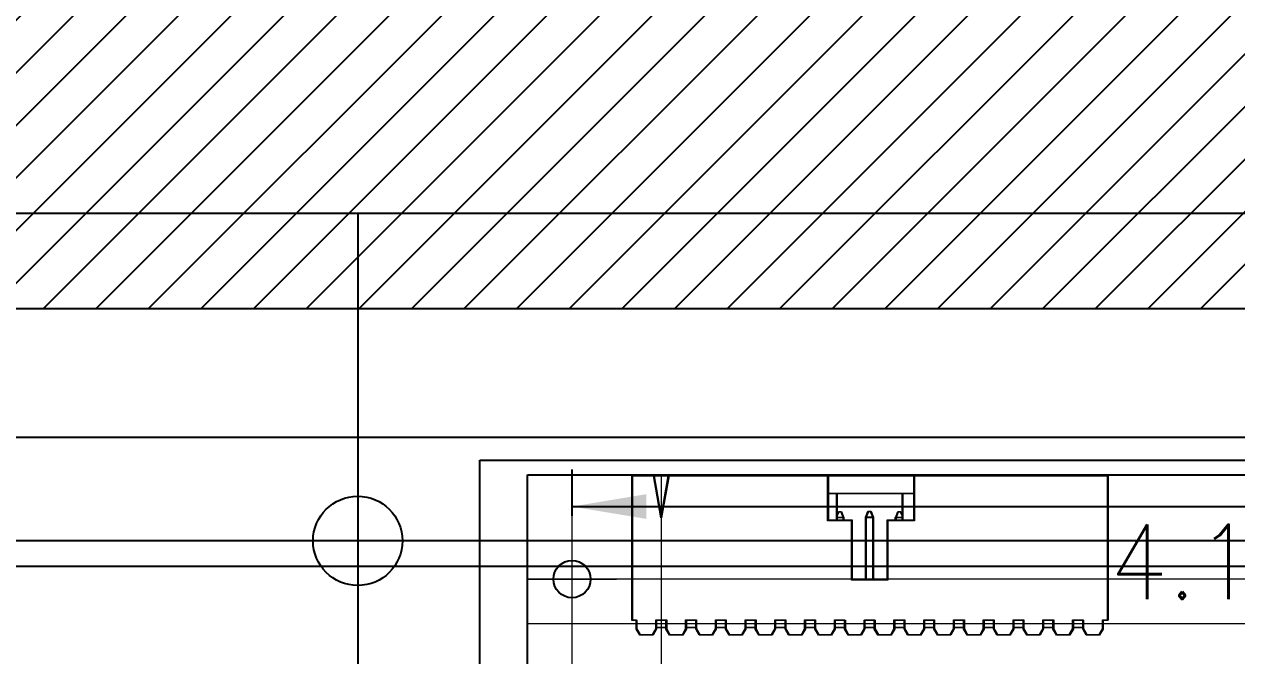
# Model space of a CAD drawing. Header units: inches. Extents: x -1.8 to 19, y -6.6 to 16.3.
# Drawn here: x 3.904 to 7.979, y 6.514 to 8.636 of the extents above; entities that cross this region are included whole.
import ezdxf

# ---------------------------------------------------------------- set-up
doc = ezdxf.new("R2010")
doc.units = ezdxf.units.IN
doc.header["$MEASUREMENT"] = 0
for name, color, linetype, lineweight, true_color in [('carriage ribbon cable', 4, 'Continuous', 25, 0x00ffff), ('carriage shaft', 30, 'Continuous', 25, 0xff7f00), ('hidden ... bottom view', 16, 'Continuous', 25, 0x800000), ('hidden ... case construction', 56, 'Continuous', 25, 0x808000), ('hidden ... construction', 2, 'Continuous', 0, 0xffff00), ('hidden ... template', 178, 'Continuous', 25, 0x000000), ('top view', 7, 'Continuous', 25, 0xffffff), ('USB interface', 1, 'Continuous', 25, 0xff0000)]:
    doc.layers.add(name, color=color, linetype=linetype, lineweight=lineweight, true_color=true_color)
doc.styles.add('textstyle23', font='standard')

# ---------------------------------------------------------------- blocks, each defined once
blk = doc.blocks.new('CD_103635_T')
at = {"layer": 'USB interface', "linetype": 'Continuous', "lineweight": 9}
for p, q in [((-0.0991, 0.0111), (-0.0991, 0.4987)), ((-0.0991, 0.4987), (1.2, 0.4987)), ((1.2, 0.4962), (-0.0966, 0.4962)), ((-0.0966, 0.4962), (-0.0966, 0.0136)), ((-0.0264, 0.4972), (-0.024, 0.4976)), ((-0.0012, 0.3556), (-0.0264, 0.4972)), ((-0.024, 0.4976), (0.0012, 0.3561)), ((-0.0012, 0.3561), (0.0236, 0.4976)), ((0.026, 0.4972), (0.0012, 0.3556)), ((0.0236, 0.4976), (0.026, 0.4972)), ((0.5589, 0.3463), (0.5589, 0.4974)), ((0.5589, 0.4974), (0.5614, 0.4974)), ((0.5614, 0.4974), (0.5614, 0.3488)), ((0.8487, 0.3488), (0.8487, 0.4974)), ((0.8487, 0.4974), (0.8512, 0.4974)), ((0.8512, 0.4974), (0.8512, 0.3463)), ((1.0122, 0.4987), (1.5014, 0.4987)), ((1.0122, 0.4962), (1.0122, 0.4987)), ((1.4989, 0.4962), (1.0122, 0.4962)), ((1.2, 0.4987), (1.2, 0.4962)), ((1.3499, 0.4976), (1.3524, 0.4973)), ((1.4795, 0.4983), (1.4812, 0.4966)), ((1.4824, 0.4979), (1.4832, 0.497)), ((1.4989, 0.0124), (1.4989, 0.4962)), ((1.5014, 0.4987), (1.5014, 0.0124)), ((1.4997, 0.4809), (1.5006, 0.4801)), ((0.5602, 0.4388), (0.85, 0.4388)), ((0.5602, 0.4363), (0.5602, 0.4388)), ((0.85, 0.4363), (0.5602, 0.4363)), ((0.5887, 0.3476), (0.5887, 0.4376)), ((0.5887, 0.4376), (0.5911, 0.4376)), ((0.5911, 0.4376), (0.5911, 0.3476)), ((0.7121, 0.4388), (0.85, 0.4388)), ((0.7121, 0.4363), (0.7121, 0.4388)), ((0.85, 0.4363), (0.7121, 0.4363)), ((0.8091, 0.3476), (0.8091, 0.4376)), ((0.8091, 0.4376), (0.8116, 0.4376)), ((0.8116, 0.4376), (0.8116, 0.3476)), ((0.85, 0.4388), (0.85, 0.4363)), ((1.4997, 0.4467), (1.5006, 0.4458)), ((1.4997, 0.412), (1.5006, 0.4111)), ((0.5887, 0.3631), (0.5949, 0.3777)), ((0.5965, 0.3752), (0.5911, 0.3626)), ((0.5949, 0.3777), (0.6056, 0.3777)), ((0.6039, 0.3752), (0.5965, 0.3752)), ((0.6115, 0.3562), (0.6039, 0.3752)), ((0.6056, 0.3777), (0.6138, 0.3571)), ((0.6862, 0.3578), (0.6944, 0.3787)), ((0.6961, 0.3762), (0.6887, 0.3574)), ((0.6944, 0.3787), (0.7052, 0.3787)), ((0.7035, 0.3762), (0.6961, 0.3762)), ((0.711, 0.3572), (0.7035, 0.3762)), ((0.7052, 0.3787), (0.7133, 0.3581)), ((0.7865, 0.3571), (0.7946, 0.3777)), ((0.7963, 0.3752), (0.7888, 0.3562)), ((0.7946, 0.3777), (0.8054, 0.3777)), ((0.8037, 0.3752), (0.7963, 0.3752)), ((0.8091, 0.3626), (0.8037, 0.3752)), ((0.8054, 0.3777), (0.8116, 0.3631)), ((1.4997, 0.3777), (1.5006, 0.3768)), ((0.0012, 0.3556), (-0.0012, 0.3561)), ((0.639, 0.3463), (0.5589, 0.3463)), ((0.5614, 0.3488), (0.6415, 0.3488)), ((0.5887, 0.3567), (0.5887, 0.3631)), ((0.5911, 0.3567), (0.5887, 0.3567)), ((0.5911, 0.3476), (0.5887, 0.3476)), ((0.5899, 0.3579), (0.6138, 0.3579)), ((0.5899, 0.3554), (0.5899, 0.3579)), ((0.6114, 0.3554), (0.5899, 0.3554)), ((0.5911, 0.3626), (0.5911, 0.3567)), ((0.6114, 0.3476), (0.6114, 0.3554)), ((0.6138, 0.3476), (0.6114, 0.3476)), ((0.6138, 0.3571), (0.6115, 0.3562)), ((0.6138, 0.3579), (0.6138, 0.3476)), ((0.639, 0.1466), (0.639, 0.3463)), ((0.6415, 0.3488), (0.6415, 0.149)), ((0.6862, 0.1478), (0.6862, 0.3578)), ((0.6874, 0.3564), (0.6874, 0.3588)), ((0.6874, 0.3588), (0.7134, 0.3588)), ((0.7109, 0.3564), (0.6874, 0.3564)), ((0.6887, 0.3574), (0.6887, 0.1478)), ((0.7109, 0.1478), (0.7109, 0.3564)), ((0.7133, 0.3581), (0.711, 0.3572)), ((0.7134, 0.3588), (0.7134, 0.1478)), ((0.7587, 0.3488), (0.8487, 0.3488)), ((0.7587, 0.149), (0.7587, 0.3488)), ((0.8512, 0.3463), (0.7612, 0.3463)), ((0.7612, 0.3463), (0.7612, 0.1466)), ((0.7864, 0.3579), (0.8103, 0.3579)), ((0.7864, 0.3476), (0.7864, 0.3579)), ((0.7889, 0.3476), (0.7864, 0.3476)), ((0.7888, 0.3562), (0.7865, 0.3571)), ((0.8103, 0.3554), (0.7889, 0.3554)), ((0.7889, 0.3554), (0.7889, 0.3476)), ((0.8091, 0.3567), (0.8091, 0.3626)), ((0.8116, 0.3567), (0.8091, 0.3567)), ((0.8116, 0.3476), (0.8091, 0.3476)), ((0.8103, 0.3579), (0.8103, 0.3554)), ((0.8116, 0.3631), (0.8116, 0.3567)), ((1.4997, 0.3431), (1.5006, 0.3422)), ((1.4997, 0.3088), (1.5006, 0.3079)), ((1.4997, 0.2741), (1.5006, 0.2733)), ((1.4998, 0.2695), (1.5005, 0.2671)), ((0.76, 0.1466), (0.639, 0.1466)), ((0.6415, 0.149), (0.76, 0.149)), ((0.6887, 0.1478), (0.6862, 0.1478)), ((0.7134, 0.1478), (0.7109, 0.1478)), ((0.7125, 0.149), (0.7587, 0.149)), ((0.7125, 0.1466), (0.7125, 0.149)), ((0.7612, 0.1466), (0.7125, 0.1466)), ((0.76, 0.149), (0.76, 0.1466)), ((-0.083, 0.0111), (-0.0991, 0.0111)), ((-0.0966, 0.0136), (-0.083, 0.0136)), ((-0.0842, 0.0124), (-0.0817, 0.0124)), ((-0.0842, -0.0177), (-0.0842, 0.0124)), ((-0.083, 0.0136), (-0.083, 0.0111)), ((-0.0817, 0.0124), (-0.0817, -0.017)), ((-0.0182, -0.017), (-0.0182, 0.0136)), ((-0.0182, 0.0136), (0.0182, 0.0136)), ((0.0157, 0.0111), (-0.0157, 0.0111)), ((-0.0157, 0.0111), (-0.0157, -0.0177)), ((0.0157, -0.0177), (0.0157, 0.0111)), ((0.0182, 0.0136), (0.0182, -0.017)), ((0.0817, 0.0136), (0.1181, 0.0136)), ((0.0817, -0.017), (0.0817, 0.0136)), ((0.1156, 0.0111), (0.0842, 0.0111)), ((0.0842, 0.0111), (0.0842, -0.0177)), ((0.1156, -0.0177), (0.1156, 0.0111)), ((0.1181, 0.0136), (0.1181, -0.017)), ((0.1816, -0.017), (0.1816, 0.0136)), ((0.1816, 0.0136), (0.2184, 0.0136)), ((0.2159, 0.0111), (0.1841, 0.0111)), ((0.1841, 0.0111), (0.1841, -0.0177)), ((0.2159, 0.0124), (0.2184, 0.0124)), ((0.2159, -0.0177), (0.2159, 0.0124)), ((0.2159, -0.0177), (0.2159, 0.0111)), ((0.2184, 0.0136), (0.2184, -0.017)), ((0.2184, 0.0124), (0.2184, -0.017)), ((0.2815, 0.0136), (0.317, 0.0136)), ((0.2819, -0.017), (0.2819, 0.0136)), ((0.2819, 0.0136), (0.3183, 0.0136)), ((0.317, 0.0111), (0.284, 0.0111)), ((0.284, 0.0111), (0.284, -0.0177)), ((0.3158, 0.0111), (0.2844, 0.0111)), ((0.3158, -0.0177), (0.3158, 0.0111)), ((0.317, 0.0136), (0.317, 0.0111)), ((0.3183, 0.0136), (0.3183, -0.017)), ((0.3818, 0.0136), (0.4182, 0.0136)), ((0.3818, -0.017), (0.3818, 0.0136)), ((0.4157, 0.0111), (0.3843, 0.0111)), ((0.3843, 0.0111), (0.3843, -0.0177)), ((0.4157, -0.0177), (0.4157, 0.0111)), ((0.4182, 0.0136), (0.4182, -0.017)), ((0.4817, 0.0136), (0.5185, 0.0136)), ((0.4817, -0.017), (0.4817, 0.0136)), ((0.516, 0.0111), (0.4842, 0.0111)), ((0.4842, 0.0111), (0.4842, -0.0177)), ((0.516, -0.0177), (0.516, 0.0111)), ((0.5185, 0.0136), (0.5185, -0.017)), ((0.5816, 0.0136), (0.6171, 0.0136)), ((0.5816, -0.017), (0.5816, 0.0136)), ((0.6171, 0.0111), (0.5841, 0.0111)), ((0.5841, 0.0111), (0.5841, -0.0177)), ((0.6159, -0.0177), (0.6159, 0.0124)), ((0.6159, 0.0124), (0.6184, 0.0124)), ((0.6171, 0.0136), (0.6171, 0.0111)), ((0.6184, 0.0124), (0.6184, -0.017)), ((0.682, -0.017), (0.682, 0.0124)), ((0.682, 0.0124), (0.6844, 0.0124)), ((0.6832, 0.0136), (0.717, 0.0136)), ((0.6832, 0.0111), (0.6832, 0.0136)), ((0.717, 0.0111), (0.6832, 0.0111)), ((0.6844, 0.0124), (0.6844, -0.0177)), ((0.7158, -0.0177), (0.7158, 0.0124)), ((0.7158, 0.0124), (0.7183, 0.0124)), ((0.717, 0.0136), (0.717, 0.0111)), ((0.7183, 0.0124), (0.7183, -0.017)), ((0.7819, 0.0136), (0.8182, 0.0136)), ((0.7819, -0.017), (0.7819, 0.0136)), ((0.8157, 0.0111), (0.7843, 0.0111)), ((0.7843, 0.0111), (0.7843, -0.0177)), ((0.8157, -0.0177), (0.8157, 0.0111)), ((0.8182, 0.0136), (0.8182, -0.017)), ((0.8818, -0.017), (0.8818, 0.0136)), ((0.8818, 0.0136), (0.9185, 0.0136)), ((0.916, 0.0111), (0.8842, 0.0111)), ((0.8842, 0.0111), (0.8842, -0.0177)), ((0.916, -0.0177), (0.916, 0.0111)), ((0.9185, 0.0136), (0.9185, -0.017)), ((0.9821, 0.0136), (1.0184, 0.0136)), ((0.9821, -0.017), (0.9821, 0.0136)), ((1.0159, 0.0111), (0.9845, 0.0111)), ((0.9845, 0.0111), (0.9845, -0.0177)), ((1.0159, 0.0124), (1.0184, 0.0124)), ((1.0159, -0.0177), (1.0159, 0.0124)), ((1.0159, -0.0177), (1.0159, 0.0111)), ((1.0184, 0.0136), (1.0184, -0.017)), ((1.0184, 0.0124), (1.0184, -0.017)), ((1.082, -0.017), (1.082, 0.0136)), ((1.082, 0.0136), (1.1183, 0.0136)), ((1.082, 0.0136), (1.1171, 0.0136)), ((1.1171, 0.0111), (1.0845, 0.0111)), ((1.0845, 0.0111), (1.0845, -0.0177)), ((1.1158, 0.0111), (1.0845, 0.0111)), ((1.1158, 0.0124), (1.1183, 0.0124)), ((1.1158, -0.0177), (1.1158, 0.0124)), ((1.1158, -0.0177), (1.1158, 0.0111)), ((1.1171, 0.0136), (1.1171, 0.0111)), ((1.1183, 0.0136), (1.1183, -0.017)), ((1.1183, 0.0124), (1.1183, -0.017)), ((1.1819, 0.0136), (1.2186, 0.0136)), ((1.1819, -0.017), (1.1819, 0.0136)), ((1.1819, 0.0136), (1.2, 0.0136)), ((1.2161, 0.0111), (1.1843, 0.0111)), ((1.2, 0.0111), (1.1843, 0.0111)), ((1.1843, 0.0111), (1.1843, -0.0177)), ((1.2, 0.0136), (1.2, 0.0111)), ((1.2161, -0.0177), (1.2161, 0.0111)), ((1.2186, 0.0136), (1.2186, -0.017)), ((1.2822, 0.0136), (1.3185, 0.0136)), ((1.2822, -0.017), (1.2822, 0.0136)), ((1.316, 0.0111), (1.2847, 0.0111)), ((1.2847, 0.0111), (1.2847, -0.0177)), ((1.316, -0.0177), (1.316, 0.0111)), ((1.3185, 0.0136), (1.3185, -0.017)), ((1.3821, 0.0136), (1.4172, 0.0136)), ((1.3821, -0.017), (1.3821, 0.0136)), ((1.4172, 0.0111), (1.3846, 0.0111)), ((1.3846, 0.0111), (1.3846, -0.0177)), ((1.4159, 0.0124), (1.4184, 0.0124)), ((1.4159, -0.0177), (1.4159, 0.0124)), ((1.4172, 0.0136), (1.4172, 0.0111)), ((1.4184, 0.0124), (1.4184, -0.017)), ((1.482, -0.017), (1.482, 0.0136)), ((1.482, 0.0136), (1.5001, 0.0136)), ((1.5001, 0.0111), (1.4845, 0.0111)), ((1.4845, 0.0111), (1.4845, -0.0177)), ((1.5014, 0.0124), (1.4989, 0.0124)), ((1.5001, 0.0136), (1.5001, 0.0111)), ((-0.0721, -0.0388), (-0.0842, -0.0177)), ((-0.0817, -0.017), (-0.0707, -0.0363)), ((-0.0278, -0.0388), (-0.0721, -0.0388)), ((-0.0707, -0.0363), (-0.0292, -0.0363)), ((-0.0292, -0.0363), (-0.0182, -0.017)), ((-0.0157, -0.0177), (-0.0278, -0.0388)), ((-0.0169, -0.0136), (-0.0169, -0.0111)), ((-0.0169, -0.0111), (0.0169, -0.0111)), ((0.0169, -0.0136), (-0.0169, -0.0136)), ((0.0278, -0.0388), (0.0157, -0.0177)), ((0.0169, -0.0111), (0.0169, -0.0136)), ((0.0182, -0.017), (0.0292, -0.0363)), ((0.0721, -0.0388), (0.0278, -0.0388)), ((0.0292, -0.0363), (0.0707, -0.0363)), ((0.0707, -0.0363), (0.0817, -0.017)), ((0.0842, -0.0177), (0.0721, -0.0388)), ((0.083, -0.0111), (0.1168, -0.0111)), ((0.083, -0.0136), (0.083, -0.0111)), ((0.1168, -0.0136), (0.083, -0.0136)), ((0.1277, -0.0388), (0.1156, -0.0177)), ((0.1168, -0.0111), (0.1168, -0.0136)), ((0.1181, -0.017), (0.1291, -0.0363)), ((0.172, -0.0388), (0.1277, -0.0388)), ((0.1291, -0.0363), (0.1706, -0.0363)), ((0.1706, -0.0363), (0.1816, -0.017)), ((0.1841, -0.0177), (0.172, -0.0388)), ((0.1829, -0.0136), (0.1829, -0.0111)), ((0.1829, -0.0111), (0.2171, -0.0111)), ((0.2171, -0.0136), (0.1829, -0.0136)), ((0.228, -0.0388), (0.2159, -0.0177)), ((0.2171, -0.0111), (0.2171, -0.0136)), ((0.2184, -0.017), (0.2294, -0.0363)), ((0.2719, -0.0388), (0.228, -0.0388)), ((0.2294, -0.0363), (0.2709, -0.0363)), ((0.2709, -0.0363), (0.2819, -0.017)), ((0.284, -0.0177), (0.2719, -0.0388)), ((0.2832, -0.0111), (0.317, -0.0111)), ((0.2832, -0.0136), (0.2832, -0.0111)), ((0.317, -0.0136), (0.2832, -0.0136)), ((0.3279, -0.0388), (0.3158, -0.0177)), ((0.317, -0.0111), (0.317, -0.0136)), ((0.3183, -0.017), (0.3293, -0.0363)), ((0.3722, -0.0388), (0.3279, -0.0388)), ((0.3293, -0.0363), (0.3708, -0.0363)), ((0.3708, -0.0363), (0.3818, -0.017)), ((0.3843, -0.0177), (0.3722, -0.0388)), ((0.3831, -0.0111), (0.4169, -0.0111)), ((0.3831, -0.0136), (0.3831, -0.0111)), ((0.4169, -0.0136), (0.3831, -0.0136)), ((0.4278, -0.0388), (0.4157, -0.0177)), ((0.4169, -0.0111), (0.4169, -0.0136)), ((0.4182, -0.017), (0.4292, -0.0363)), ((0.4721, -0.0388), (0.4278, -0.0388)), ((0.4292, -0.0363), (0.4707, -0.0363)), ((0.4707, -0.0363), (0.4817, -0.017)), ((0.4842, -0.0177), (0.4721, -0.0388)), ((0.483, -0.0111), (0.5172, -0.0111)), ((0.483, -0.0136), (0.483, -0.0111)), ((0.5172, -0.0136), (0.483, -0.0136)), ((0.5281, -0.0388), (0.516, -0.0177)), ((0.5172, -0.0111), (0.5172, -0.0136)), ((0.5185, -0.017), (0.5295, -0.0363)), ((0.572, -0.0388), (0.5281, -0.0388)), ((0.5295, -0.0363), (0.5706, -0.0363)), ((0.5706, -0.0363), (0.5816, -0.017)), ((0.5841, -0.0177), (0.572, -0.0388)), ((0.5829, -0.0111), (0.6171, -0.0111)), ((0.5829, -0.0136), (0.5829, -0.0111)), ((0.6171, -0.0136), (0.5829, -0.0136)), ((0.628, -0.0388), (0.6159, -0.0177)), ((0.6171, -0.0111), (0.6171, -0.0136)), ((0.6184, -0.017), (0.6294, -0.0363)), ((0.6724, -0.0388), (0.628, -0.0388)), ((0.6294, -0.0363), (0.6709, -0.0363)), ((0.6709, -0.0363), (0.682, -0.017)), ((0.6844, -0.0177), (0.6724, -0.0388)), ((0.6832, -0.0111), (0.717, -0.0111)), ((0.6832, -0.0136), (0.6832, -0.0111)), ((0.717, -0.0136), (0.6832, -0.0136)), ((0.7279, -0.0388), (0.7158, -0.0177)), ((0.717, -0.0111), (0.717, -0.0136)), ((0.7183, -0.017), (0.7293, -0.0363)), ((0.7723, -0.0388), (0.7279, -0.0388)), ((0.7293, -0.0363), (0.7708, -0.0363)), ((0.7708, -0.0363), (0.7819, -0.017)), ((0.7843, -0.0177), (0.7723, -0.0388)), ((0.7831, -0.0111), (0.8169, -0.0111)), ((0.7831, -0.0136), (0.7831, -0.0111)), ((0.8169, -0.0136), (0.7831, -0.0136)), ((0.8278, -0.0388), (0.8157, -0.0177)), ((0.8169, -0.0111), (0.8169, -0.0136)), ((0.8182, -0.017), (0.8292, -0.0363)), ((0.8722, -0.0388), (0.8278, -0.0388)), ((0.8292, -0.0363), (0.8707, -0.0363)), ((0.8707, -0.0363), (0.8818, -0.017)), ((0.8842, -0.0177), (0.8722, -0.0388)), ((0.883, -0.0111), (0.9173, -0.0111)), ((0.883, -0.0136), (0.883, -0.0111)), ((0.9173, -0.0136), (0.883, -0.0136)), ((0.9281, -0.0388), (0.916, -0.0177)), ((0.9173, -0.0111), (0.9173, -0.0136)), ((0.9185, -0.017), (0.9295, -0.0363)), ((0.9725, -0.0388), (0.9281, -0.0388)), ((0.9295, -0.0363), (0.971, -0.0363)), ((0.971, -0.0363), (0.9821, -0.017)), ((0.9845, -0.0177), (0.9725, -0.0388)), ((0.9833, -0.0111), (1.0172, -0.0111)), ((0.9833, -0.0136), (0.9833, -0.0111)), ((1.0172, -0.0136), (0.9833, -0.0136)), ((1.028, -0.0388), (1.0159, -0.0177)), ((1.0172, -0.0111), (1.0172, -0.0136)), ((1.0184, -0.017), (1.0294, -0.0363)), ((1.0724, -0.0388), (1.028, -0.0388)), ((1.0294, -0.0363), (1.0709, -0.0363)), ((1.0709, -0.0363), (1.082, -0.017)), ((1.0845, -0.0177), (1.0724, -0.0388)), ((1.0832, -0.0136), (1.0832, -0.0111)), ((1.0832, -0.0111), (1.1171, -0.0111)), ((1.1171, -0.0136), (1.0832, -0.0136)), ((1.1279, -0.0388), (1.1158, -0.0177)), ((1.1171, -0.0111), (1.1171, -0.0136)), ((1.1183, -0.017), (1.1293, -0.0363)), ((1.1723, -0.0388), (1.1279, -0.0388)), ((1.1293, -0.0363), (1.1708, -0.0363)), ((1.1708, -0.0363), (1.1819, -0.017)), ((1.1843, -0.0177), (1.1723, -0.0388)), ((1.1831, -0.0111), (1.2174, -0.0111)), ((1.1831, -0.0136), (1.1831, -0.0111)), ((1.2174, -0.0136), (1.1831, -0.0136)), ((1.2282, -0.0388), (1.2161, -0.0177)), ((1.2174, -0.0111), (1.2174, -0.0136)), ((1.2186, -0.017), (1.2296, -0.0363)), ((1.2726, -0.0388), (1.2282, -0.0388)), ((1.2296, -0.0363), (1.2712, -0.0363)), ((1.2712, -0.0363), (1.2822, -0.017)), ((1.2847, -0.0177), (1.2726, -0.0388)), ((1.2834, -0.0111), (1.3173, -0.0111)), ((1.2834, -0.0136), (1.2834, -0.0111)), ((1.3173, -0.0136), (1.2834, -0.0136)), ((1.3281, -0.0388), (1.316, -0.0177)), ((1.3173, -0.0111), (1.3173, -0.0136)), ((1.3185, -0.017), (1.3296, -0.0363)), ((1.3725, -0.0388), (1.3281, -0.0388)), ((1.3296, -0.0363), (1.371, -0.0363)), ((1.371, -0.0363), (1.3821, -0.017)), ((1.3846, -0.0177), (1.3725, -0.0388)), ((1.3833, -0.0136), (1.3833, -0.0111)), ((1.3833, -0.0111), (1.4172, -0.0111)), ((1.4172, -0.0136), (1.3833, -0.0136)), ((1.428, -0.0388), (1.4159, -0.0177)), ((1.4172, -0.0111), (1.4172, -0.0136)), ((1.4184, -0.017), (1.4295, -0.0363)), ((1.4724, -0.0388), (1.428, -0.0388)), ((1.4295, -0.0363), (1.471, -0.0363)), ((1.471, -0.0363), (1.482, -0.017)), ((1.4845, -0.0177), (1.4724, -0.0388))]:
    blk.add_line(p, q, dxfattribs=at)

msp = doc.modelspace()

# ---------------------------------------------------------------- hatches: boundary and pattern name
at = {"layer": 'carriage ribbon cable'}
h = msp.add_hatch(dxfattribs=at)
h.set_pattern_fill('ANSI31', color=256, style=0, pattern_type=0)
edge = h.paths.add_edge_path(flags=0)
edge.add_line((12.9658, 7.9692), (13.255, 7.68))
edge.add_line((13.255, 7.68), (13.255, 4.095))
edge.add_line((13.255, 4.095), (12.125, 4.095))
edge.add_line((12.125, 4.095), (12.125, 7.34))
edge.add_line((12.125, 7.34), (12.225, 7.34))
edge.add_line((12.225, 7.34), (12.225, 7.78))
edge.add_line((12.225, 7.78), (11.785, 7.78))
edge.add_line((11.785, 7.78), (11.785, 7.68))
edge.add_line((11.785, 7.68), (8.725, 7.68))
edge.add_line((8.725, 7.68), (8.725, 8.335))
edge.add_arc((8.615, 8.335), 0.11, 0, 180)
edge.add_line((8.505, 8.335), (8.505, 7.68))
edge.add_line((8.505, 7.68), (1.215, 7.68))
edge.add_line((1.215, 7.68), (1.215, 8.81))
edge.add_line((1.215, 8.81), (12.125, 8.81))
edge.add_line((12.125, 8.81), (12.4142, 8.5208))
edge.add_line((12.4142, 8.5208), (12.2816, 8.3881))
edge.add_line((12.2816, 8.3881), (12.8331, 7.8366))
edge.add_line((12.8331, 7.8366), (12.9658, 7.9692))

# ---------------------------------------------------------------- linework, layer by layer
msp.add_line((8.505, 7.68), (1.215, 7.68), dxfattribs=at)
at = {"layer": 'carriage shaft'}
for p, q in [((0.715, 7.248), (16.475, 7.248)), ((0.715, 6.815), (16.475, 6.815))]:
    msp.add_line(p, q, dxfattribs=at)
at = {"layer": 'hidden ... bottom view'}
msp.add_circle((5.025, 6.9), 0.15, dxfattribs=at)
at = {"layer": 'hidden ... case construction'}
for p, q in [((17.5, 8), (-0.25, 8)), ((5.025, 8), (5.025, 6.155)), ((17.25, 6.9), (0, 6.9))]:
    msp.add_line(p, q, dxfattribs=at)
at = {"layer": 'hidden ... construction'}
for p, q in [((5.745, 4.7715), (5.745, 7.1215)), ((6.045, 7.1215), (6.045, 4.7715)), ((14.6, 6.7715), (5.595, 6.7715)), ((14.6, 6.6215), (5.595, 6.6215))]:
    msp.add_line(p, q, dxfattribs=at)
at = {"layer": 'hidden ... template'}
for p, q in [((5.435, 4.6715), (5.435, 7.1715)), ((5.435, 7.1715), (10.135, 7.1715)), ((5.745, 6.984), (5.745, 7.1404)), ((5.745, 7.0154), (9.845, 7.0154))]:
    msp.add_line(p, q, dxfattribs=at)
at = {"layer": 'hidden ... template', "lineweight": 9}
for p, q in [((5.745, 6.6215), (5.745, 6.9215)), ((5.595, 6.7715), (5.895, 6.7715))]:
    msp.add_line(p, q, dxfattribs=at)
msp.add_circle((5.745, 6.7715), 0.0625, dxfattribs=at)
at = {"layer": 'hidden ... template'}
msp.add_solid([(5.745, 7.0154), (5.995, 7.057), (5.995, 6.9738)], dxfattribs=at)
at = {"layer": 'top view'}
msp.add_circle((5.025, 6.9), 0.15, dxfattribs=at)
at = {"layer": 'USB interface'}
for p, q in [((5.595, 7.1215), (9.995, 7.1215)), ((5.595, 4.7715), (5.595, 7.1215))]:
    msp.add_line(p, q, dxfattribs=at)
msp.add_circle((5.745, 6.7715), 0.0625, dxfattribs=at)

# ---------------------------------------------------------------- block references
msp.add_blockref('CD_103635_T', (6.045, 6.6215), dxfattribs=at)

# ---------------------------------------------------------------- texts
at = {"layer": 'hidden ... template', "insert": (7.795, 6.8295), "char_height": 0.25, "attachment_point": 5, "style": 'textstyle23'}
msp.add_mtext('4.1', dxfattribs=at)

doc.saveas('drawing.dxf')
